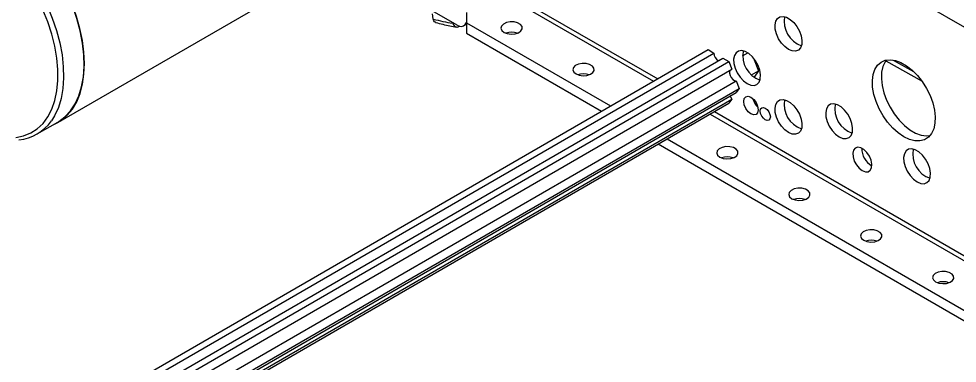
# Model space of a CAD drawing. Header units: inches. Extents: x 0 to 11, y 0 to 8.4.
# Drawn here: x 7.854 to 8.623, y 5.392 to 5.674 of the extents above; entities that cross this region are included whole.
import ezdxf

# ---------------------------------------------------------------- set-up
doc = ezdxf.new("R2010")
doc.units = ezdxf.units.IN
doc.header["$MEASUREMENT"] = 0

msp = doc.modelspace()

# ---------------------------------------------------------------- linework, layer by layer
at = {"color": 7, "linetype": 'Continuous', "lineweight": 25}
for p, q in [((8.88332, 5.51997), (8.19154, 5.91933)), ((7.88618, 5.58899), (8.11386, 5.72043)), ((8.21333, 5.66859), (8.14753, 5.70657)), ((8.25046, 5.69819), (8.37748, 5.62486)), ((8.24869, 5.69512), (8.37394, 5.62282)), ((8.19367, 5.67373), (8.19295, 5.67801)), ((8.221, 5.67914), (8.221, 5.67063)), ((8.20946, 5.67082), (8.20964, 5.67021)), ((8.2154, 5.66788), (8.21467, 5.66751)), ((8.21854, 5.66807), (8.221, 5.6695)), ((8.21971, 5.66916), (8.221, 5.671)), ((8.21971, 5.66916), (8.221, 5.66991)), ((8.221, 5.67063), (8.33888, 5.60258)), ((8.221, 5.67063), (8.221, 5.66213)), ((8.221, 5.66213), (8.33151, 5.59833)), ((7.46794, 5.0998), (8.41873, 5.64868)), ((7.47276, 5.09701), (8.42356, 5.64589)), ((8.41873, 5.64868), (8.42356, 5.64589)), ((8.44706, 5.64348), (8.45138, 5.64597)), ((7.48013, 5.09276), (8.43092, 5.64164)), ((7.48495, 5.08998), (8.43574, 5.63886)), ((8.43092, 5.64164), (8.43574, 5.63886)), ((8.43574, 5.63886), (8.43815, 5.63264)), ((8.45597, 5.64182), (8.46005, 5.63128)), ((8.56437, 5.63951), (8.594, 5.62282)), ((8.57042, 5.64018), (8.58716, 5.63075)), ((7.49154, 5.08617), (8.43815, 5.63264)), ((8.45437, 5.628), (8.46005, 5.63128)), ((8.46005, 5.63128), (8.45647, 5.62618)), ((7.5016, 5.08037), (8.44184, 5.62315)), ((8.44184, 5.62315), (8.44425, 5.61694)), ((7.50819, 5.07656), (8.44425, 5.61694)), ((7.50996, 5.07554), (8.44184, 5.61351)), ((8.44425, 5.61694), (8.44184, 5.61351)), ((7.51265, 5.07399), (8.43815, 5.60827)), ((7.51442, 5.07297), (8.43574, 5.60483)), ((8.43815, 5.60827), (8.43574, 5.60483)), ((8.42396, 5.59803), (8.72125, 5.42641)), ((7.8692, 5.57967), (7.88597, 5.58935)), ((8.42042, 5.59599), (8.71771, 5.42437)), ((8.38536, 5.57575), (8.68265, 5.40413)), ((8.37799, 5.5715), (8.67528, 5.39987))]:
    msp.add_line(p, q, dxfattribs=at)
at = {"color": 7, "linetype": 'Continuous', "lineweight": 25, "flags": 128}
for points in [[(7.88597, 5.58935), (7.8868, 5.58984), (7.89197, 5.59372), (7.89647, 5.59856), (7.90027, 5.60434), (7.90331, 5.61096), (7.90556, 5.61837), (7.907, 5.62648), (7.90761, 5.63519), (7.90738, 5.64441), (7.90632, 5.65403), (7.90443, 5.66395), (7.90174, 5.67404), (7.89828, 5.6842), (7.89408, 5.69432), (7.88921, 5.70427), (7.8837, 5.71394), (7.87763, 5.72323), (7.87106, 5.73203), (7.86406, 5.74024), (7.85672, 5.74776), (7.84913, 5.75452), (7.84135, 5.76043), (7.83349, 5.76543)], [(7.81672, 5.75575), (7.82458, 5.75075), (7.83235, 5.74484), (7.83995, 5.73808), (7.84729, 5.73056), (7.85429, 5.72235), (7.86086, 5.71355), (7.86693, 5.70426), (7.87244, 5.69459), (7.87731, 5.68464), (7.88151, 5.67452), (7.88497, 5.66436), (7.88766, 5.65426), (7.88954, 5.64435), (7.89061, 5.63473), (7.89084, 5.62551), (7.89023, 5.6168), (7.88879, 5.60869), (7.88654, 5.60128), (7.8835, 5.59465), (7.88084, 5.59042)], [(7.8813, 5.58665), (7.8835, 5.58759), (7.88898, 5.59079), (7.89386, 5.59497), (7.89808, 5.60007), (7.90159, 5.60605), (7.90435, 5.61284), (7.90634, 5.62037), (7.90754, 5.62854), (7.90793, 5.63728), (7.9075, 5.64649), (7.90626, 5.65606), (7.90423, 5.6659), (7.90143, 5.67589), (7.89788, 5.68592), (7.89363, 5.69589), (7.88873, 5.70568), (7.88322, 5.71519), (7.87717, 5.72431), (7.87064, 5.73295), (7.8637, 5.74101), (7.85644, 5.74839), (7.84893, 5.75503)], [(7.85168, 5.57672), (7.85809, 5.57807), (7.86398, 5.58048), (7.8693, 5.58393), (7.87398, 5.58837), (7.87796, 5.59376), (7.8812, 5.60003), (7.88366, 5.60711), (7.88531, 5.61491), (7.88612, 5.62334), (7.8861, 5.63231), (7.88525, 5.64171), (7.88356, 5.65142), (7.88106, 5.66134), (7.87779, 5.67135), (7.87377, 5.68133), (7.86906, 5.69117), (7.86371, 5.70074), (7.85779, 5.70994), (7.85136, 5.71866)], [(8.48463, 5.64891), (8.48165, 5.65111), (8.47889, 5.65408), (8.47655, 5.65762), (8.47482, 5.66146), (8.47381, 5.66532), (8.47361, 5.6689), (8.47422, 5.67195), (8.4756, 5.67424), (8.47766, 5.67559), (8.48023, 5.67591), (8.48312, 5.67518), (8.48613, 5.67344), (8.48903, 5.67083), (8.4916, 5.66754), (8.49366, 5.66382), (8.49504, 5.65993), (8.49565, 5.65618), (8.49545, 5.65283), (8.49444, 5.65014), (8.4927, 5.6483), (8.49037, 5.64745), (8.48761, 5.64766), (8.48463, 5.64891)], [(8.25164, 5.66281), (8.25429, 5.66176), (8.25742, 5.66133), (8.26061, 5.66159), (8.26342, 5.66249), (8.26547, 5.66392), (8.26649, 5.66568), (8.26634, 5.66754), (8.26505, 5.66923), (8.26277, 5.67055), (8.25983, 5.6713), (8.25662, 5.67138), (8.25357, 5.67079), (8.2511, 5.66961), (8.24953, 5.66799), (8.24909, 5.66615), (8.24982, 5.66434), (8.25164, 5.66281)], [(8.45073, 5.62085), (8.45371, 5.6196), (8.45647, 5.61939), (8.4588, 5.62024), (8.46054, 5.62208), (8.46154, 5.62477), (8.46175, 5.62812), (8.46114, 5.63187), (8.45975, 5.63576), (8.4577, 5.63948), (8.45513, 5.64277), (8.45223, 5.64538), (8.44922, 5.64712), (8.44632, 5.64785), (8.44375, 5.64753), (8.4417, 5.64618), (8.44032, 5.64389), (8.4397, 5.64084), (8.43991, 5.63726), (8.44092, 5.6334), (8.44265, 5.62956), (8.44499, 5.62602), (8.44775, 5.62304), (8.45073, 5.62085)], [(8.31057, 5.62879), (8.31322, 5.62774), (8.31635, 5.62732), (8.31953, 5.62757), (8.32234, 5.62848), (8.3244, 5.62991), (8.32542, 5.63167), (8.32527, 5.63352), (8.32397, 5.63522), (8.3217, 5.63653), (8.31876, 5.63728), (8.31554, 5.63737), (8.31249, 5.63678), (8.31002, 5.63559), (8.30846, 5.63397), (8.30801, 5.63213), (8.30875, 5.63032), (8.31057, 5.62879)], [(8.57909, 5.57737), (8.57448, 5.58051), (8.57003, 5.5845), (8.56586, 5.58922), (8.56212, 5.59451), (8.55893, 5.60021), (8.55638, 5.60614), (8.55457, 5.6121), (8.55354, 5.61789), (8.55333, 5.62334), (8.55395, 5.62827), (8.55538, 5.63253), (8.55757, 5.63596), (8.56045, 5.63847), (8.56393, 5.63997), (8.5679, 5.64042), (8.57223, 5.6398), (8.57678, 5.63812), (8.5814, 5.63546), (8.58594, 5.63188), (8.59027, 5.6275), (8.59424, 5.62248), (8.59772, 5.61696), (8.6006, 5.61112), (8.60279, 5.60516), (8.60422, 5.59926), (8.60484, 5.59361), (8.60463, 5.5884), (8.6036, 5.58379), (8.60179, 5.57993), (8.59924, 5.57694), (8.59605, 5.57493), (8.59231, 5.57395), (8.58814, 5.57404), (8.58369, 5.57519), (8.57909, 5.57737)], [(8.56492, 5.64019), (8.56375, 5.6386), (8.56193, 5.63475), (8.56091, 5.63014), (8.5607, 5.62492), (8.56132, 5.61928), (8.56275, 5.61338), (8.56494, 5.60741), (8.56782, 5.60158), (8.5713, 5.59606), (8.57527, 5.59103), (8.57959, 5.58665), (8.58414, 5.58308), (8.58876, 5.58041), (8.59331, 5.57874), (8.59764, 5.57811), (8.60062, 5.57834)], [(8.43681, 5.63186), (8.43644, 5.63105), (8.43634, 5.62945), (8.43681, 5.62761), (8.43775, 5.62582), (8.43904, 5.62434), (8.44048, 5.6234), (8.44184, 5.62315)], [(8.43681, 5.6106), (8.43707, 5.60998), (8.43815, 5.60827)], [(8.45387, 5.59604), (8.4516, 5.59787), (8.44968, 5.60046), (8.4484, 5.60342), (8.44795, 5.60629), (8.4484, 5.60865), (8.44968, 5.61013), (8.4516, 5.6105), (8.45387, 5.60971), (8.45614, 5.60789), (8.45806, 5.60529), (8.45934, 5.60233), (8.45979, 5.59946), (8.45934, 5.5971), (8.45806, 5.59562), (8.45614, 5.59525), (8.45387, 5.59604)], [(8.48463, 5.58087), (8.48165, 5.58306), (8.47889, 5.58604), (8.47655, 5.58958), (8.47482, 5.59342), (8.47381, 5.59727), (8.47361, 5.60086), (8.47422, 5.60391), (8.4756, 5.60619), (8.47766, 5.60755), (8.48023, 5.60787), (8.48312, 5.60713), (8.48613, 5.6054), (8.48903, 5.60279), (8.4916, 5.5995), (8.49366, 5.59577), (8.49504, 5.59189), (8.49565, 5.58813), (8.49545, 5.58478), (8.49444, 5.58209), (8.4927, 5.58025), (8.49037, 5.57941), (8.48761, 5.57962), (8.48463, 5.58087)], [(8.52616, 5.57731), (8.52914, 5.57606), (8.5319, 5.57585), (8.53423, 5.5767), (8.53596, 5.57853), (8.53697, 5.58122), (8.53718, 5.58457), (8.53657, 5.58833), (8.53518, 5.59221), (8.53313, 5.59594), (8.53056, 5.59923), (8.52766, 5.60184), (8.52465, 5.60357), (8.52175, 5.60431), (8.51918, 5.60399), (8.51713, 5.60263), (8.51574, 5.60035), (8.51513, 5.5973), (8.51534, 5.59371), (8.51635, 5.58986), (8.51808, 5.58602), (8.52041, 5.58248), (8.52317, 5.5795), (8.52616, 5.57731)], [(8.46565, 5.59129), (8.46407, 5.59257), (8.46273, 5.59438), (8.46183, 5.59645), (8.46151, 5.59846), (8.46183, 5.60011), (8.46273, 5.60115), (8.46407, 5.60141), (8.46565, 5.60086), (8.46724, 5.59958), (8.46858, 5.59776), (8.46948, 5.59569), (8.4698, 5.59368), (8.46948, 5.59203), (8.46858, 5.591), (8.46724, 5.59074), (8.46565, 5.59129)], [(8.42842, 5.56076), (8.43107, 5.55971), (8.4342, 5.55928), (8.43738, 5.55954), (8.44019, 5.56044), (8.44225, 5.56187), (8.44327, 5.56363), (8.44312, 5.56549), (8.44182, 5.56718), (8.43955, 5.5685), (8.43661, 5.56925), (8.43339, 5.56933), (8.43035, 5.56874), (8.42787, 5.56756), (8.42631, 5.56593), (8.42586, 5.5641), (8.4266, 5.56229), (8.42842, 5.56076)], [(8.54509, 5.54967), (8.54763, 5.54869), (8.5499, 5.5488), (8.55165, 5.54998), (8.55269, 5.55211), (8.5529, 5.55496), (8.55227, 5.55821), (8.55086, 5.56152), (8.54882, 5.56453), (8.54638, 5.5669), (8.5438, 5.56839), (8.54136, 5.56883), (8.53932, 5.56818), (8.53791, 5.5665), (8.53728, 5.56398), (8.53749, 5.56089), (8.53853, 5.55756), (8.54028, 5.55436), (8.54254, 5.55163), (8.54509, 5.54967)], [(8.58997, 5.54047), (8.59295, 5.53922), (8.59571, 5.53901), (8.59805, 5.53985), (8.59978, 5.54169), (8.60079, 5.54438), (8.601, 5.54773), (8.60038, 5.55149), (8.599, 5.55537), (8.59695, 5.5591), (8.59438, 5.56238), (8.59148, 5.56499), (8.58847, 5.56673), (8.58557, 5.56747), (8.583, 5.56715), (8.58095, 5.56579), (8.57956, 5.56351), (8.57895, 5.56046), (8.57916, 5.55687), (8.58016, 5.55302), (8.5819, 5.54918), (8.58423, 5.54564), (8.58699, 5.54266), (8.58997, 5.54047)], [(8.48734, 5.52674), (8.48999, 5.52569), (8.49313, 5.52527), (8.49631, 5.52552), (8.49912, 5.52643), (8.50117, 5.52785), (8.5022, 5.52961), (8.50205, 5.53147), (8.50075, 5.53317), (8.49847, 5.53448), (8.49553, 5.53523), (8.49232, 5.53531), (8.48927, 5.53473), (8.4868, 5.53354), (8.48523, 5.53192), (8.48479, 5.53008), (8.48552, 5.52827), (8.48734, 5.52674)], [(8.54627, 5.49272), (8.54892, 5.49167), (8.55205, 5.49125), (8.55524, 5.49151), (8.55804, 5.49241), (8.5601, 5.49384), (8.56112, 5.4956), (8.56097, 5.49745), (8.55967, 5.49915), (8.5574, 5.50046), (8.55446, 5.50121), (8.55125, 5.5013), (8.5482, 5.50071), (8.54572, 5.49952), (8.54416, 5.4979), (8.54371, 5.49606), (8.54445, 5.49425), (8.54627, 5.49272)], [(8.60519, 5.45871), (8.60785, 5.45766), (8.61098, 5.45723), (8.61416, 5.45749), (8.61697, 5.45839), (8.61902, 5.45982), (8.62005, 5.46158), (8.6199, 5.46343), (8.6186, 5.46513), (8.61633, 5.46645), (8.61338, 5.4672), (8.61017, 5.46728), (8.60712, 5.46669), (8.60465, 5.46551), (8.60308, 5.46388), (8.60264, 5.46204), (8.60338, 5.46024), (8.60519, 5.45871)]]:
    msp.add_lwpolyline(points, dxfattribs=at)
at = {"color": 7, "linetype": 'Continuous', "lineweight": 25}
for centre, radius, start, end in [((8.23161, 5.80807), 0.1396, 254.23039, 260.94524), ((8.5023, 5.67187), 0.02124, 169.53675, 250.45787), ((8.21623, 5.67214), 0.00458, 230.75183, 319.4672), ((8.25783, 5.64884), 0.0141, 70.43682, 109.56318), ((8.43155, 5.64626), 0.008, 182.60583, 237.38879), ((8.46838, 5.6438), 0.02121, 169.48787, 250.50675), ((8.31675, 5.61482), 0.0141, 70.43682, 109.56318), ((8.46889, 5.61155), 0.01369, 193.06203, 226.9326), ((8.5023, 5.60383), 0.02124, 169.53675, 250.45787), ((8.54381, 5.60026), 0.02121, 169.48787, 250.50675), ((7.85092, 5.61132), 0.0365, 275.14572, 325.06187), ((8.5609, 5.56785), 0.01627, 179.38638, 240.60824), ((8.60763, 5.56341), 0.02121, 169.48787, 250.50675), ((8.4346, 5.54679), 0.0141, 70.43682, 109.56318), ((8.49353, 5.51277), 0.0141, 70.43682, 109.56318), ((8.55245, 5.47876), 0.0141, 70.43682, 109.56318), ((8.61138, 5.44474), 0.0141, 70.43682, 109.56318)]:
    msp.add_arc(centre, radius, start, end, dxfattribs=at)
for points, knots in [([(8.19582, 5.67097), (8.19562, 5.67101), (8.19497, 5.67113), (8.19413, 5.67207), (8.19383, 5.67317), (8.19367, 5.67373)], [0, 0, 0, 0, 0.18761, 0.593076, 1, 1, 1, 1]), ([(8.19561, 5.67093), (8.19759, 5.67039), (8.20339, 5.66881), (8.20908, 5.66781), (8.21284, 5.66714)], [0, 0, 0, 0, 0.339697, 1, 1, 1, 1]), ([(8.20964, 5.67021), (8.20987, 5.66963), (8.21034, 5.66848), (8.21163, 5.6674), (8.21315, 5.66697), (8.21417, 5.66733), (8.21467, 5.66751)], [0, 0, 0, 0, 0.249914, 0.499692, 0.749397, 1, 1, 1, 1])]:
    msp.add_open_spline(points, degree=3, knots=knots, dxfattribs=at)

doc.saveas('drawing.dxf')
